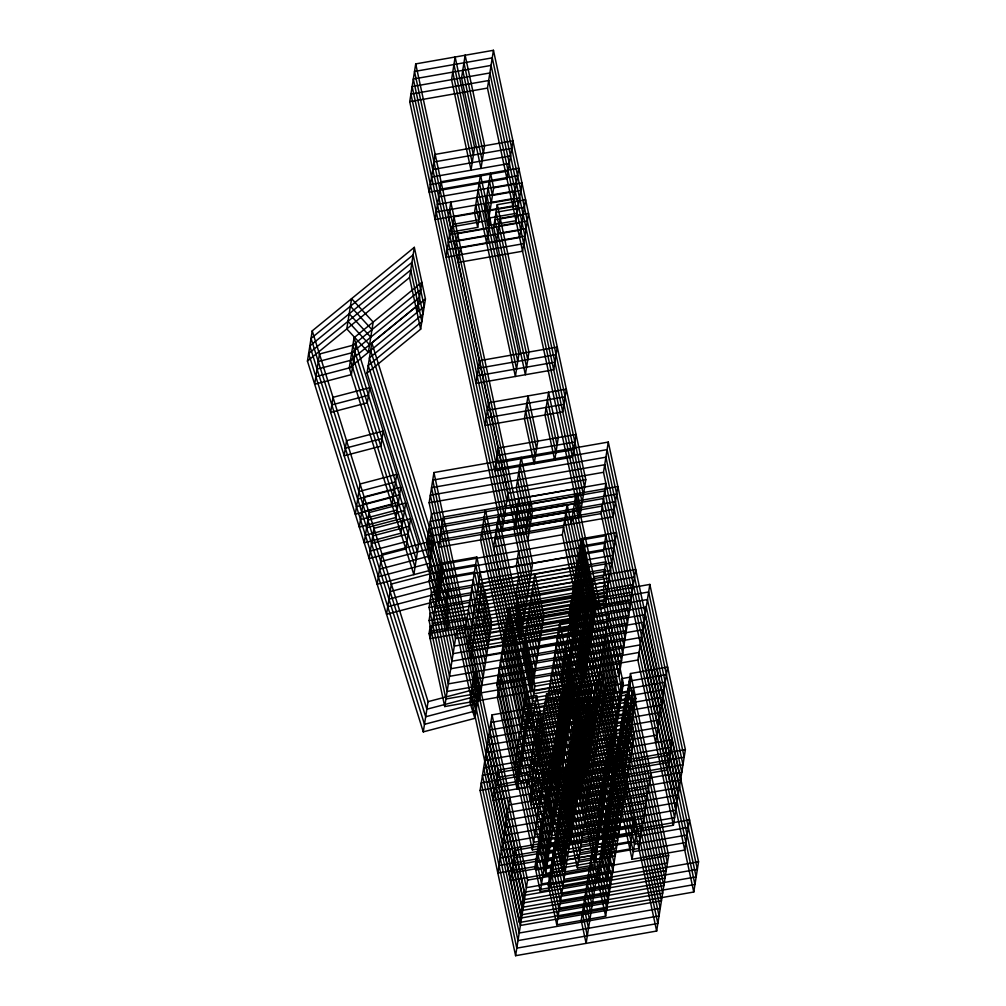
<?xml version="1.0" encoding="UTF-8"?>
<svg xmlns="http://www.w3.org/2000/svg" width="1006" height="1006" viewBox="0 0 1006 1006"><rect width="100%" height="100%" fill="white"/><g stroke="black" fill="none" stroke-linecap="round" stroke-linejoin="round"><path stroke-width="1.5" d="M474.895 718.334L469.84 702.163L474.631 671.933L479.686 688.104L474.895 718.334L423.287 731.878L307.446 361.091L312.237 330.861L414.321 247.338L425.425 298.983L420.634 329.214L367.039 373.075L447.494 630.385L448.689 622.827L368.234 365.518L421.841 321.656L410.725 270.01L308.641 353.534L424.482 724.32L476.09 710.777L471.034 694.605M354.062 337.727L418.622 544.409L413.843 574.64L349.271 367.957L354.062 337.727L421.828 282.284L417.05 312.514M409.731 101.681L415.717 63.894L493.456 50.3L585.794 479.711L579.808 517.499L502.069 531.08L409.731 101.681L487.47 88.088L493.456 50.3M367.039 373.075L371.83 342.845L425.425 298.983M420.634 329.214L409.53 277.568L414.321 247.338M460.534 247.363L458.145 262.478L522.554 251.223L528.54 213.435L500.221 218.377L496.624 241.05M429.147 502.774L433.938 472.543L608.29 442.074L698.554 861.79L693.763 892.02L519.41 922.502L429.147 502.774L603.499 472.304L608.29 442.074M426.733 544.057L431.524 513.827L605.876 483.358L601.098 513.588L626.285 630.724L451.92 661.206L426.733 544.057L601.098 513.588M477.674 227.394L480.063 212.279L453.97 216.843L451.581 231.958L477.674 227.394L474.505 212.656L480.491 174.868L518.97 353.798L515.374 376.47L476.907 197.541M430.027 563.146L428.833 570.704L377.162 584.26L381.953 554.029L433.573 540.486L431.172 555.601M429.097 581.279L431.486 566.164L605.851 535.682L603.449 550.798L623.883 645.839L449.531 676.321L429.097 581.279L603.449 550.798M487.671 225.646L493.657 187.858L490.488 173.12L484.502 210.92L487.671 225.646L515.99 220.704L521.976 182.916L493.657 187.858M486.627 242.798L490.224 220.125L450.801 227.016L446.01 257.247L523.749 243.666M429.072 607.448L431.473 592.333L605.826 561.851L603.437 576.966L621.494 660.955L447.142 691.436L429.072 607.448L603.437 576.966M521.863 631.391L516.241 605.285L517.449 597.727L604.619 582.487L603.424 590.044L620.3 668.512L445.935 698.994L429.072 620.526L430.266 612.968L484.678 603.462L483.484 611.019L489.092 637.112M444.74 706.552L456.711 630.976L631.076 600.494L619.105 676.07L444.74 706.552L429.059 633.617L430.254 626.059L484.678 616.54L483.471 624.097L487.897 644.67L491.494 621.997L484.691 590.371L483.496 597.929L490.299 629.555M497.278 204.696L493.682 227.369L525.371 374.722L528.967 352.05L497.278 204.696L525.597 199.754L519.612 237.542L455.202 248.796L457.592 233.681L522.001 222.427M423.287 731.878L428.066 701.647L312.237 330.861M446.425 604.417L448.814 589.302L371.83 342.845M447.092 617.37L448.299 609.812L369.428 357.96L423.036 314.098L411.919 262.453L309.848 345.976L425.676 716.762L477.284 703.219L472.242 687.048M464.847 632.598L476.819 557.022L442.112 563.083L430.14 638.659L464.847 632.598L479.447 700.478L491.418 624.902L476.819 557.022M530.124 716.511L534.915 686.281L603.638 674.272L598.847 704.502L530.124 716.511L493.632 546.761L498.41 516.531L567.133 504.522L636.861 829.032L632.07 859.262L684.734 850.057L689.525 819.827L636.861 829.032M502.069 531.08L508.055 493.292L415.717 63.894M518.706 498.586L513.915 528.816L527.848 593.603M480.076 790.465L492.047 714.889L633.088 690.229L668.613 855.465L656.654 931.04L515.6 955.7L480.076 790.465L621.117 765.805L633.088 690.229M496.826 684.658L508.797 609.083L649.838 584.423L685.375 749.659L673.404 825.234L532.363 849.894L496.826 684.658L637.867 659.999L649.838 584.423M518.668 550.923L516.267 566.038L525.446 608.718M518.643 577.092L516.254 592.207L523.057 623.833M525.886 532.011L530.678 501.78M527.773 540.8L532.564 510.57L521.108 457.315L516.33 487.545L532.627 563.373L520.655 638.948L516.241 618.376L517.436 610.818L604.619 595.577L603.411 603.135L619.105 676.07M509.803 797.507L497.844 873.082L534.991 866.594L546.962 791.005L552.319 815.954L540.348 891.53L549.289 889.97L561.26 814.395L552.319 815.954M514.594 767.276L526.566 691.7L563.712 685.199L569.082 710.148L557.11 785.724L566.051 784.164L578.022 708.589L569.082 710.148M516.028 784.177L527.999 708.601L529.043 713.468L517.071 789.044L527.207 787.27L539.178 711.695L529.043 713.468M531.797 725.741L536.588 695.511L525.736 697.41L485.37 509.702L480.579 539.933L520.945 727.64L531.797 725.741L563.109 871.322L510.382 880.539L515.173 850.309L567.887 841.091L536.588 695.511M598.847 704.502L562.341 534.752L567.133 504.522M571.144 524.101L575.935 493.871L616.288 681.515L611.497 711.758L600.758 713.631L632.07 859.262M541.19 721.038L531.608 781.499L580.475 772.96L590.057 712.5M546.598 693.7L541.806 723.93L590.673 715.392L595.464 685.161L546.598 693.7L573.533 818.947L622.4 810.408L595.464 685.161M559.701 623.393L547.729 698.969L596.596 690.418L608.567 614.842L559.701 623.393L574.464 692.065L545.742 873.447L562.958 870.442L591.679 689.047L573.118 602.745L587.554 600.23L575.583 675.806L594.144 762.108L611.359 759.102M519.41 922.502L524.189 892.272L433.938 472.543M569.245 614.352L581.216 538.776L616.477 532.614L604.505 608.19L569.245 614.352L583.845 682.231L595.816 606.656L581.216 538.776M515.6 955.7L527.572 880.124L492.047 714.889M532.363 849.894L544.334 774.318L508.797 609.083M562.492 767.641L579.707 764.623L561.147 678.321L573.118 602.745M545.881 791.206L550.659 760.976M563.712 685.199L551.741 760.775L557.11 785.724M563.813 690.694L559.022 720.925L574.916 794.866L557.714 797.871M547.692 794.426L535.72 870.014L544.661 868.442L556.632 792.866L532.161 797.217M564.454 688.62L552.483 764.195L561.423 762.636L573.395 687.06M567.346 672.335L579.318 596.747L580.336 601.487L568.365 677.063M548.182 801.757L560.153 726.181M564.944 695.951L576.916 620.375M564.278 710.538L569.069 680.308M566.24 719.667L571.031 689.437M578.249 688.167L573.458 718.397L589.365 792.338L606.568 789.333M548.232 885.016L576.954 703.634L625.82 695.096L634.371 734.833L605.637 916.215L556.771 924.753L548.232 885.016L597.099 876.478L625.82 695.096M562.618 799.242L574.589 723.666L591.805 720.648L579.833 796.236L562.618 799.242L577.394 867.914L594.609 864.909L623.33 683.514L608.567 614.842M579.381 693.436L591.352 617.86M576.073 778.732L588.045 703.156L598.18 701.383L586.209 776.959L576.073 778.732L596.898 875.358M563.109 871.322L567.887 841.091M556.771 924.753L585.505 743.371L576.954 703.634M585.165 772.092L597.124 696.517M600.758 713.631L605.537 683.401L616.288 681.515M577.394 867.914L606.115 686.532L623.33 683.514M597.966 814.671L609.938 739.096M607.096 879.86L601.726 854.924L613.698 779.348L619.067 804.284L607.096 879.86L598.155 881.432L610.126 805.856L619.067 804.284M630.46 673.542L618.489 749.118L623.858 774.054L614.918 775.626L626.889 700.038L635.83 698.478L630.46 673.542L667.607 667.041L655.635 742.617M614.842 779.147L619.633 748.917M623.858 774.054L635.83 698.478M650.857 772.847L638.885 848.423L601.726 854.924M307.446 361.091L409.53 277.568M420.634 289.841L352.867 345.284L417.427 551.967M419.439 297.399L351.672 352.842L416.233 559.525M418.245 304.956L350.465 360.4L415.038 567.082M349.271 367.957L424.23 306.541L413.126 254.895L311.043 338.418L426.871 709.205L478.491 695.662L473.436 679.49M318.273 361.569L354.942 351.949M317.079 369.127L353.747 359.507M315.871 376.684L352.553 367.064M331.804 404.89L368.485 395.27M345.335 448.223L382.016 438.603M358.878 491.544L395.547 481.924M357.683 499.102L394.352 489.482M362.902 504.434L399.583 494.814M356.476 506.659L393.157 497.039M361.707 511.991L398.376 502.371M360.513 519.549L397.181 509.929M367.819 520.165L404.487 510.545M366.624 527.722L403.293 518.103M365.43 535.28L402.098 525.66M372.736 535.896L409.404 526.276M371.541 543.454L408.21 533.834M370.334 551.011L407.015 541.391M380.758 561.587L432.366 548.044M379.564 569.145L431.31 555.564L430.115 563.121L378.369 576.702M390.139 591.603L441.747 578.06M388.932 599.161L440.703 585.58M387.738 606.719L439.509 593.138M428.066 701.647L479.686 688.104M433.988 161.953L511.727 148.372M432.794 169.511L510.532 155.93M431.587 177.069L509.325 163.488M430.392 184.626L508.131 171.045M439.874 189.317L517.612 175.736M438.679 196.874L516.418 183.293M437.472 204.432L515.21 190.851M520.781 190.474L492.462 195.416L489.293 180.69M436.277 211.989L514.016 198.408M519.586 198.031L491.268 202.973L488.099 188.248M518.379 205.589L490.06 210.531L486.891 195.805M524.403 207.311L496.084 212.253L527.76 359.607M452.775 224.401L478.869 219.836L475.7 205.098M517.185 213.146L488.866 218.088L485.697 203.363M523.208 214.869L494.877 219.811L526.566 367.165M449.607 234.574L489.029 227.683M499.026 225.935L527.345 220.993M448.399 242.132L487.835 235.241M497.819 233.493L526.151 228.551M456.397 241.239L520.806 229.984M447.205 249.689L524.943 236.108M478.34 368.246L556.079 354.653M477.146 375.804L554.884 362.21M487.394 410.335L565.133 396.754M486.2 417.892L563.938 404.311M497.127 455.592L574.866 442.011M495.933 463.15L573.672 449.569M508.055 493.292L585.794 479.711M442.3 524.579L616.653 494.097M441.106 532.136L615.458 501.654M439.899 539.694L614.264 509.212M493.632 546.761L562.341 534.752M440.917 570.641L475.624 564.58L490.224 632.46M615.27 540.172L580.009 546.333L594.609 614.213M439.723 578.199L474.43 572.137L489.029 640.017M614.075 547.729L578.815 553.891L593.414 621.771M438.528 585.756L473.222 579.695L487.822 647.575M612.88 555.287L577.62 561.449L592.22 629.328M478.957 580.097L583.354 561.851M437.321 593.314L472.028 587.253L486.627 655.132M611.686 562.844L576.425 569.006L591.025 636.886M477.762 587.655L582.16 569.409M481.22 590.623L585.618 572.376M436.126 600.871L470.833 594.81L485.433 662.69M610.491 570.402L575.231 576.564L589.83 644.444M476.567 595.212L580.965 576.966M480.025 598.18L584.423 579.934M434.932 608.429L469.639 602.368L484.238 670.248M609.296 577.96L574.036 584.121L588.623 652.001M475.373 602.77L579.758 584.524M592.572 584.36L634.497 577.029M478.831 605.738L583.229 587.491M433.737 615.986L468.444 609.925L483.043 677.805M608.089 585.517L572.829 591.679L587.429 659.559M474.178 610.328L578.563 592.081M591.377 591.918L633.29 584.587M429.072 620.526L483.484 611.019M516.241 605.285L603.424 590.044M477.636 613.295L582.021 595.049M432.542 623.544L467.237 617.483L481.836 685.363M606.895 593.075L571.634 599.236L586.234 667.116M472.971 617.885L577.369 599.639M590.17 599.475L632.095 592.144M476.442 620.853L580.827 602.607M431.335 631.102L466.042 625.04L480.642 692.92M605.7 600.632L570.44 606.794L585.039 674.674M471.776 625.443L576.174 607.196M429.059 633.617L483.471 624.097M516.241 618.376L603.411 603.135M586.36 607.787L571.924 610.302L590.484 696.605L573.269 699.623L558.506 630.951L607.373 622.4L622.136 691.072L604.92 694.09M475.234 628.41L579.632 610.164M470.582 633L574.979 614.754M474.04 635.968L578.437 617.722M469.387 640.558L573.772 622.312M472.845 643.526L577.243 625.279M471.651 651.083L576.036 632.837M561.147 678.321L575.583 675.806M602.443 681.829L533.721 693.838L497.216 524.088L565.938 512.079L635.666 836.59L688.33 827.385M525.371 699.258L562.517 692.757L567.887 717.706L576.828 716.146M666.412 674.598L629.266 681.1L634.623 706.036L625.682 707.595M574.464 692.065L591.679 689.047M621.054 686.079L629.995 684.52M604.342 690.959L615.094 689.085L574.728 501.428M524.176 706.816L561.323 700.314L566.68 725.263L575.621 723.704M665.218 682.156L628.071 688.657L633.428 713.594L624.487 715.153M562.052 703.735L570.993 702.175M619.859 693.637L628.8 692.078M522.982 714.373L560.128 707.872L565.485 732.821L574.426 731.261M664.023 689.714L626.864 696.215L632.233 721.151L623.292 722.71M560.858 711.292L569.798 709.733M618.665 701.195L627.606 699.635M521.774 721.931L558.934 715.429L564.291 740.378L573.231 738.819M662.816 697.271L625.669 703.772L631.039 728.709L622.098 730.268M559.663 718.85L568.604 717.291M617.47 708.752L626.411 707.193M520.58 729.488L557.726 722.987L563.096 747.936L572.037 746.377M661.621 704.829L624.475 711.33L629.844 736.266L620.903 737.826M595.778 716.498L585.643 718.271L604.178 804.448L586.963 807.453L572.2 738.781L589.415 735.763M567.409 724.848L542.938 729.199L530.967 804.775L555.438 800.424M616.276 716.31L625.216 714.75M519.385 737.046L556.532 730.545L561.901 755.493L570.842 753.934M594.584 724.056L584.448 725.829L602.984 812.005L585.769 815.011L571.006 746.339L588.208 743.321M660.426 712.386L623.28 718.888L628.637 743.824L619.709 745.383M557.274 733.965L566.215 732.406M615.068 723.867L624.009 722.308M541.744 736.757L558.959 733.739L573.722 802.423L556.507 805.429L537.984 719.252M590.61 728.206L573.395 731.224L588.158 799.896L605.373 796.89M518.191 744.603L555.337 738.102L560.707 763.051L569.635 761.492M659.232 719.944L622.085 726.445L627.442 751.381L618.501 752.941M534.387 741.925L524.252 743.698L523.208 738.832M540.549 744.314L565.007 739.963M613.874 731.425L622.815 729.866M516.996 752.161L554.143 745.66L559.499 770.609L568.44 769.049M582.059 740.944L592.194 739.171L591.151 734.305M658.037 727.501L620.891 734.003L626.248 758.939L617.307 760.511M585.505 743.371L634.371 734.833M554.872 749.08L563.813 747.521M612.679 738.982L621.62 737.423M539.354 751.872L556.557 748.854L571.333 817.538L554.117 820.544L535.582 734.367M515.789 759.719L552.948 753.217L558.305 778.166L567.246 776.607M656.83 735.059L619.683 741.56L625.053 766.497L616.112 768.068M580.864 748.502L591 746.729L589.944 741.862M624.701 743.132L483.66 767.792L519.197 933.027L660.238 908.368L621.029 725.326L572.163 733.864L580.714 773.601L629.58 765.063M584.297 750.929L633.164 742.39L624.625 702.653L575.759 711.192L602.883 837.57L614.855 761.995L597.79 682.86L548.924 691.411L563.7 760.083L580.902 757.065L562.354 670.763L576.79 668.248L595.351 754.55L612.553 751.545M538.147 759.429L562.618 755.078M587.014 750.878L569.798 753.896L584.574 822.568L601.789 819.563M611.485 746.54L620.425 744.981M579.657 756.059L589.793 754.286L570.075 662.589L566.491 685.262L586.209 776.959M623.506 750.69L482.465 775.349L518.002 940.585L659.043 915.925L619.834 732.884L570.968 741.422L579.519 781.159L628.385 772.621M534.01 766.383L582.864 757.845M583.103 758.486L631.969 749.948L623.431 710.211L574.564 718.749L599.387 834.678L582.172 837.684L567.409 769.012L584.624 765.994M536.952 766.987L554.168 763.969L568.943 832.654L551.728 835.659L533.193 749.483M585.819 758.436L568.604 761.454L583.379 830.126L600.582 827.121M496.738 777.739L559.487 766.773M608.353 758.235L671.103 747.269M581.908 766.044L630.775 757.505L622.236 717.768L573.37 726.307L598.193 842.236L580.978 845.241L566.215 776.569L583.43 773.564M535.758 774.545L552.973 771.527L567.736 840.211L550.521 843.217L531.998 757.04L521.863 758.813L520.819 753.947M544.334 774.318L685.375 749.659M495.543 785.296L558.292 774.331M607.159 765.792L669.908 754.827M587.403 769.401L577.268 771.174L595.804 857.351L578.588 860.356L563.813 791.684L581.028 788.679M561.298 775.198L578.513 772.18L562.618 698.252M610.164 766.66L592.949 769.665L577.054 695.724M534.563 782.102L551.778 779.084M543.139 781.876L684.181 757.216L648.644 591.981L507.602 616.64L552.923 828.101L570.138 825.096L555.362 756.411M564.982 779.21L613.849 770.671M494.348 792.854L557.098 781.888M605.964 773.35L668.701 762.385M560.103 782.756L577.318 779.738L561.411 705.81M608.97 774.218L591.754 777.223L575.86 703.282M533.369 789.66L550.584 786.642M582.235 781.121L565.02 784.127L579.783 852.799L596.998 849.793L578.463 763.617L588.598 761.844L568.88 670.147M531.03 791.948L579.896 783.41M563.788 786.767L612.654 778.229M558.908 790.314L576.124 787.296L560.216 713.367M607.775 781.775L590.56 784.781L567.686 677.704M562.593 794.325L611.459 785.787M508.608 805.064L545.755 798.563L551.125 823.512L560.065 821.952M649.65 780.405L612.503 786.906L617.873 811.842L608.932 813.414M604.304 791.885L613.245 790.326M561.398 801.883L610.265 793.344M507.414 812.622L544.56 806.133L549.93 831.069L558.871 829.51M648.455 787.962L611.308 794.463L616.678 819.4L607.737 820.971M545.302 809.553L554.243 807.981M603.11 799.443L612.05 797.884M560.204 809.44L609.058 800.902M506.219 820.179L543.366 813.691L548.735 838.627L557.676 837.067M647.26 795.52L610.114 802.021L615.471 826.957L606.53 828.529M544.108 817.111L553.036 815.539M601.902 807.001L610.843 805.441M505.025 827.737L542.171 821.248L547.528 846.184L556.469 844.625M646.066 803.077L608.919 809.578L614.276 834.515L605.335 836.087M542.9 824.668L551.841 823.097M600.708 814.558L609.649 812.999M535.959 827.221L677 802.562L641.463 637.326L500.422 661.986L545.742 873.447M503.83 835.294L540.976 828.806L546.333 853.742L555.274 852.183M644.871 810.635L607.712 817.136L613.082 842.072L604.141 843.644M541.706 832.226L550.647 830.654M599.513 822.116L608.454 820.556M502.623 842.852L539.769 836.363L545.139 861.299L554.08 859.74M643.664 818.192L606.517 824.694L611.887 849.63L602.946 851.202M540.511 839.784L549.452 838.212M598.319 829.673L607.259 828.114M564.479 838.363L633.453 826.303M501.428 850.41L538.575 843.921L543.944 868.857L552.885 867.298M642.469 825.75L605.323 832.251L610.692 857.187L601.751 858.759M539.317 847.341L548.257 845.769M597.124 837.231L606.065 835.672M563.285 845.92L632.246 833.861M500.234 857.967L537.38 851.478L542.75 876.415L551.69 874.855M641.275 833.308L604.128 839.809L609.485 864.745L600.544 866.317M566.541 847.769L549.326 850.774L530.803 764.598L520.668 766.371L500.95 674.674L497.354 697.347L517.071 789.044M513.965 857.867L566.692 848.649L535.393 703.068L524.528 704.967L484.163 517.26M538.122 854.899L547.063 853.327M595.917 844.788L604.858 843.229M562.09 853.478L631.051 841.418M499.039 865.525L536.185 859.036L541.542 883.972L550.483 882.413M640.08 840.865L602.934 847.366L608.29 872.303L599.35 873.874M565.347 855.326L548.132 858.332L529.596 772.155L519.473 773.928L499.743 682.231M512.771 865.424L565.498 856.207L534.186 710.626L523.334 712.525L482.968 524.818M687.136 834.942L634.459 844.147L603.147 698.516L613.886 696.642L573.533 508.986M536.915 862.456L545.856 860.885M594.722 852.346L603.663 850.787M564.152 862.884L546.937 865.889L528.402 779.713L518.266 781.486L498.548 689.789M511.576 872.982L564.303 863.764L532.991 718.183L522.139 720.082L481.773 532.375M685.941 842.5L633.264 851.705L601.953 706.074L612.692 704.2L572.339 516.543M527.572 880.124L668.613 855.465M524.189 892.272L698.554 861.79M350.377 306.226L371.981 329.641M349.183 313.784L370.786 337.199M347.988 321.342L369.592 344.756M370.623 350.402L447.62 596.86M603.499 472.304L693.763 892.02M637.867 659.999L673.404 825.234M487.47 88.088L579.808 517.499M547.365 399.86L557.098 445.117M546.17 407.417L555.903 452.675M621.117 765.805L656.654 931.04M463.942 62.812L483.408 153.314M578.123 604.304L579.142 609.045M608.731 746.653L613.66 769.552M462.747 70.37L482.214 160.872M576.928 611.862L577.947 616.603M607.536 754.211L612.465 777.11M595.929 704.074L596.986 708.941L586.85 710.714L607.674 807.34M575.734 619.419L576.752 624.16M453.945 64.56L473.411 155.062M479.296 182.426L517.776 361.355M526.83 403.444L536.55 448.701M574.539 626.977L575.558 631.718M452.75 72.118L472.216 162.62M478.101 189.983L516.568 368.913M525.622 411.001L535.355 456.259M573.332 634.535L574.351 639.275M588.045 703.156L617.609 840.639L568.742 849.177L539.178 711.695M592.345 726.747L593.389 731.613L583.254 733.387L604.078 830.013M572.137 642.092L573.156 646.833M570.943 649.65L571.961 654.39M601.55 791.999L606.48 814.898M569.748 657.207L570.767 661.948M600.356 799.556L605.285 822.455M568.553 664.777L569.572 669.506M519.913 464.873L531.369 518.128M518.719 472.43L530.175 525.685M517.524 479.988L528.98 533.243M517.499 506.144L531.432 570.93M533.696 581.455L542.699 623.292M597.099 876.478L605.637 916.215M516.304 513.701L530.237 578.488M532.501 589.013L541.492 630.85M590.786 860.017L595.703 882.916M449.607 209.663L516.594 521.196M515.11 521.259L529.043 586.045M531.306 596.571L540.297 638.408M589.579 867.574L594.508 890.473M530.112 604.128L539.103 645.965M588.384 875.132L593.314 898.031M557.764 741.296L572.527 809.981L555.312 812.986L536.789 726.81L526.654 728.583L525.597 723.716M517.474 558.481L526.641 601.16M528.905 611.686L537.908 653.523M587.19 882.69L592.106 905.589M527.71 619.243L536.714 661.08M585.995 890.247L590.912 913.146M517.449 584.649L524.252 616.276M526.515 626.801L535.506 668.638M584.8 897.805L589.717 920.704M525.321 634.358L534.312 676.195M583.593 905.362L588.523 928.261M498.41 516.531L534.915 686.281M524.126 641.916L533.117 683.753M582.399 912.92L587.328 935.819M526.804 716.159L527.848 721.025M524.403 731.274L525.459 736.14M522.013 746.389L523.057 751.256M534.991 866.594L540.348 891.53M319.468 354.011L314.677 384.242L351.358 374.622L356.137 344.392L319.468 354.011M332.999 397.332L330.609 412.447L367.278 402.828L369.68 387.712L332.999 397.332M351.584 298.669L346.793 328.899L368.385 352.314L373.176 322.083L351.584 298.669M346.542 440.666L344.14 455.781L380.821 446.161L383.211 431.046L346.542 440.666M360.073 483.987L355.281 514.217L391.963 504.597L396.741 474.367L360.073 483.987M364.097 496.876L359.318 527.106L395.987 517.486L400.778 487.256L364.097 496.876M369.013 512.607L364.222 542.838L400.904 533.218L405.695 502.987L369.013 512.607M373.93 528.339L369.139 558.569L405.82 548.949L410.599 518.719L373.93 528.339M435.183 154.396L429.197 192.184L506.936 178.603L512.922 140.815L435.183 154.396M455.14 57.002L451.556 79.675L471.022 170.177L474.606 147.505L455.14 57.002M441.068 181.759L435.082 219.547L512.821 205.966L518.807 168.178L441.068 181.759M465.137 55.255L461.553 77.927L481.006 168.43L484.603 145.757L465.137 55.255M450.801 202.105L448.412 217.221L515.399 528.754L517.801 513.638L450.801 202.105M391.334 584.046L386.543 614.276L438.214 600.72L442.942 570.503L391.334 584.046M443.495 517.021L438.704 547.251L613.069 516.77L617.86 486.539L443.495 517.021M479.548 360.689L475.951 383.361L553.69 369.768L557.286 347.095L479.548 360.689M488.602 402.777L485.005 425.45L562.744 411.869L566.34 389.196L488.602 402.777M498.322 448.035L494.738 470.707L572.477 457.126L576.073 434.454L498.322 448.035M480.151 572.54L468.192 648.115L572.577 629.869L584.549 554.293L480.151 572.54M482.415 583.065L470.456 658.641L574.841 640.394L586.812 564.819L482.415 583.065M528.024 395.886L524.428 418.559L534.161 463.816L537.757 441.144L528.024 395.886M548.572 392.302L544.975 414.975L554.708 460.232L558.292 437.56L548.572 392.302M497.945 770.181L493.154 800.411L555.903 789.446L560.682 759.216L497.945 770.181M534.89 573.898L522.919 649.474L531.923 691.311L543.894 615.735L534.89 573.898M532.237 784.391L529.835 799.506L578.702 790.968L581.103 775.852L532.237 784.391M593.766 576.803L588.975 607.033L630.9 599.702L635.691 569.471L593.766 576.803M565.674 830.805L560.895 861.035L629.857 848.976L634.648 818.746L565.674 830.805M593.175 844.902L581.204 920.477L586.121 943.377L598.092 867.801L593.175 844.902M609.548 750.677L604.757 780.908L667.506 769.942L672.297 739.712L609.548 750.677M605.499 784.328L593.527 859.904L602.468 858.344L614.44 782.769L605.499 784.328M622.261 678.522L610.29 754.098L619.231 752.538L631.202 676.963L622.261 678.522M492.261 57.858L414.522 71.451L506.861 500.85L584.599 487.269L492.261 57.858M491.066 65.415L413.328 79.009L505.666 508.407L583.405 494.826L491.066 65.415M489.872 72.973L412.133 86.566L504.471 515.965L582.21 502.384L489.872 72.973M488.665 80.53L410.926 94.124L503.277 523.522L581.015 509.941L488.665 80.53M607.096 449.632L432.731 480.101L522.994 899.829L697.359 869.347L607.096 449.632M605.901 457.189L431.536 487.659L521.8 907.387L696.152 876.905L605.901 457.189M604.707 464.747L430.342 495.216L520.605 914.944L694.957 884.463L604.707 464.747M604.681 490.915L430.329 521.385L455.517 638.533L629.869 608.052L604.681 490.915M603.487 498.473L429.122 528.942L454.322 646.091L628.675 615.609L603.487 498.473M602.292 506.031L427.927 536.5L453.115 653.649L627.48 623.167L602.292 506.031M564.743 519.637L496.021 531.646L532.526 701.396L601.236 689.387L564.743 519.637M563.536 527.194L494.826 539.203L531.331 708.953L600.041 696.944L563.536 527.194M604.644 543.24L430.291 573.722L450.726 668.764L625.091 638.282L604.644 543.24M604.631 569.409L430.266 599.89L448.336 683.879L622.689 653.397L604.631 569.409M647.449 599.538L506.408 624.198L541.945 789.433L682.986 764.774L647.449 599.538M585.165 615.345L570.729 617.86L589.29 704.162L572.074 707.18L557.299 638.508L606.165 629.957L620.941 698.629L603.726 701.647L585.165 615.345M646.254 607.096L505.213 631.755L540.738 796.991L681.779 772.331L646.254 607.096M583.97 622.903L569.534 625.418L588.095 711.72L570.88 714.738L556.104 646.066L604.971 637.515L619.746 706.187L602.531 709.205L583.97 622.903M645.06 614.653L504.019 639.313L539.543 804.548L680.584 779.889L645.06 614.653M582.776 630.46L568.327 632.975L586.888 719.277L569.673 722.295L554.91 653.623L603.776 645.072L618.539 713.744L601.324 716.762L582.776 630.46M643.853 622.211L502.811 646.871L538.348 812.106L679.39 787.447L643.853 622.211M581.569 638.018L567.133 640.533L585.693 726.835L568.478 729.853L553.715 661.181L602.581 652.63L617.344 721.302L600.129 724.32L581.569 638.018M642.658 629.769L501.617 654.428L537.154 819.664L678.195 795.004L642.658 629.769M580.374 645.575L565.938 648.09L584.499 734.393L567.283 737.411L552.52 668.738L601.387 660.188L616.15 728.86L598.935 731.878L580.374 645.575M579.179 653.133L564.743 655.648L583.304 741.95L566.089 744.968L551.326 676.296L600.18 667.745L614.955 736.417L597.74 739.435L579.179 653.133M640.269 644.884L499.228 669.543L534.752 834.779L675.806 810.119L640.269 644.884M577.985 660.691L563.549 663.206L582.109 749.508L564.894 752.526L550.119 683.854L598.985 675.303L613.761 743.975L596.545 746.993L577.985 660.691M639.074 652.441L498.033 677.101L533.557 842.336L674.598 817.677L639.074 652.441M594.269 692.719L545.403 701.257L572.339 826.504L621.192 817.966L594.269 692.719M593.062 700.277L544.208 708.815L571.131 834.062L619.998 825.524L593.062 700.277M631.881 697.787L490.84 722.446L526.377 887.682L667.418 863.022L631.881 697.787M591.868 707.834L543.001 716.373L569.937 841.62L618.803 833.081L591.868 707.834M630.687 705.344L489.645 730.004L525.182 895.239L666.223 870.58L630.687 705.344M629.492 712.902L488.451 737.561L523.988 902.797L665.029 878.137L629.492 712.902M628.297 720.459L487.256 745.119L522.793 910.355L663.834 885.695L628.297 720.459M627.103 728.017L486.061 752.677L521.586 917.912L662.627 893.253L627.103 728.017M625.908 735.575L484.854 760.234L520.391 925.47L661.432 900.81L625.908 735.575M618.64 740.441L569.773 748.98L578.312 788.717L627.178 780.178L618.64 740.441M617.445 747.999L568.579 756.537L577.117 796.274L625.984 787.736L617.445 747.999M616.25 755.556L567.384 764.095L575.922 803.832L624.789 795.293L616.25 755.556M622.312 758.247L481.27 782.907L516.807 948.142L657.849 923.483L622.312 758.247M615.043 763.114L566.177 771.652L574.728 811.389L623.594 802.851L615.043 763.114M607.863 808.459L558.996 816.998L567.547 856.735L616.414 848.196L607.863 808.459M606.668 816.017L557.802 824.555L566.353 864.292L615.207 855.754L606.668 816.017M605.474 823.574L556.607 832.113L565.146 871.85L614.012 863.311L605.474 823.574M604.279 831.132L555.413 839.67L563.951 879.407L612.817 870.869L604.279 831.132M603.072 838.69L554.218 847.228L562.756 886.965L611.623 878.427L603.072 838.69M601.877 846.247L553.011 854.786L561.562 894.523L610.428 885.984L601.877 846.247M600.683 853.805L551.816 862.343L560.367 902.08L609.234 893.542L600.683 853.805M599.488 861.362L550.622 869.901L559.16 909.638L608.026 901.099L599.488 861.362M598.293 868.92L549.427 877.458L557.965 917.195L606.832 908.657L598.293 868.92"/></g></svg>
